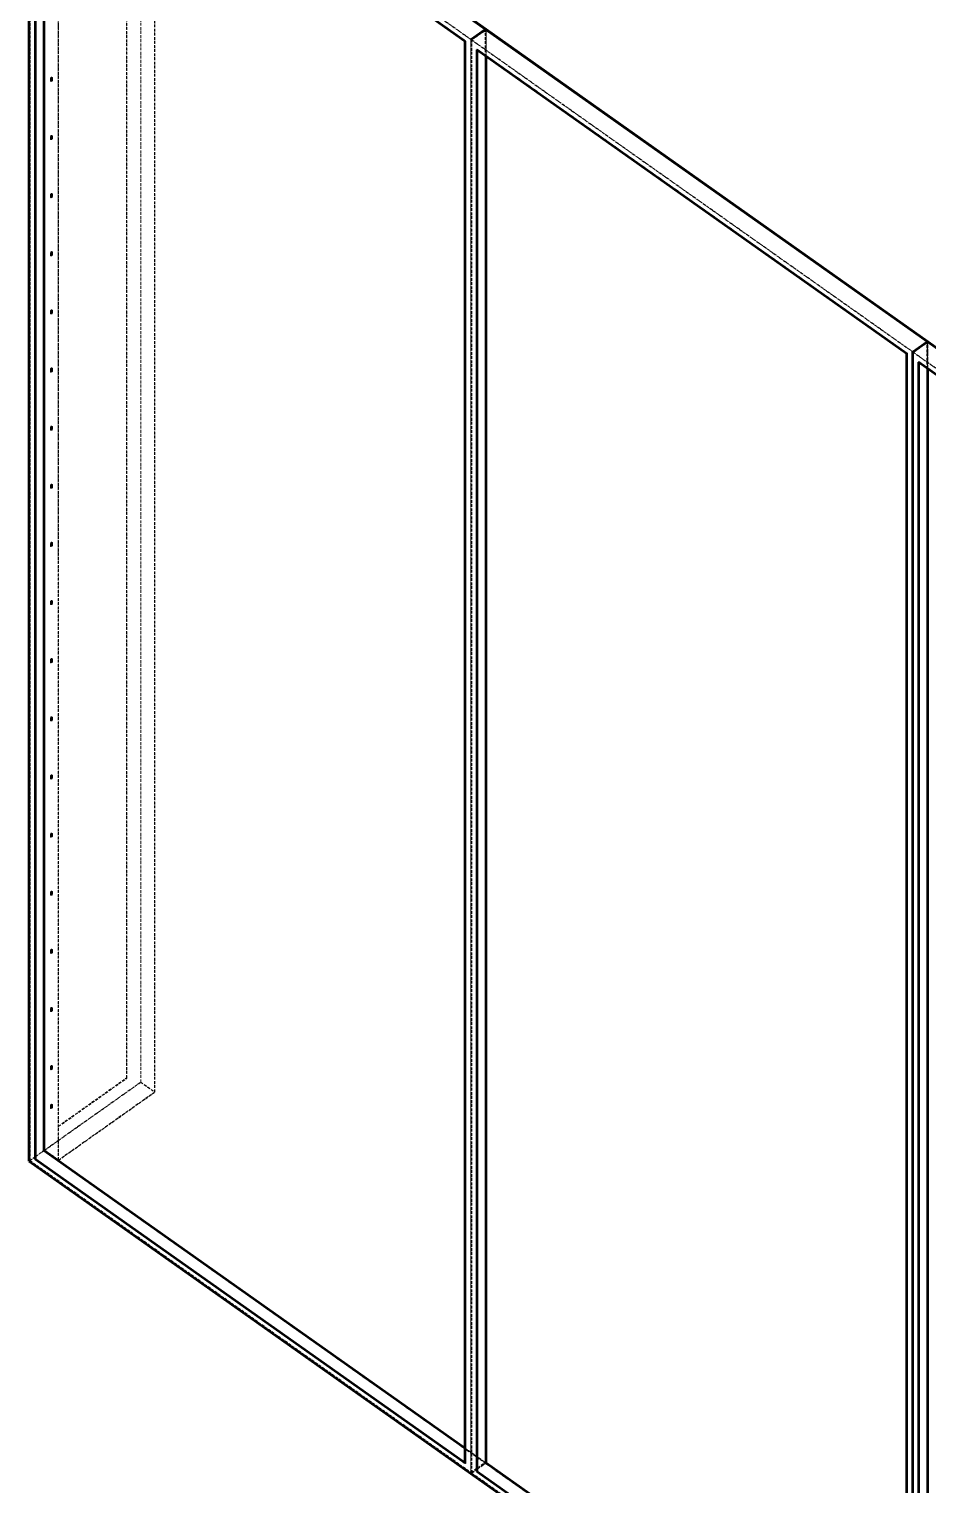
# Model space of a CAD drawing. Header units: millimetres. Extents: x 1091 to 14628, y 360 to 10440.
# Drawn here: x 1522 to 2752, y 2226 to 4218 of the extents above; entities that cross this region are included whole.
import ezdxf

# ---------------------------------------------------------------- set-up
doc = ezdxf.new("R2010")
doc.units = ezdxf.units.MM
doc.linetypes.add('Hidden', pattern=[15, 5, -3, 5, -2])
for name, color, linetype, lineweight in [('Default', 7, 'Continuous', 50), ('Edges', 7, 'Hidden', 15), ('HiddenEdges', 2, 'Hidden', 15), ('HiddenSilhouettes', 2, 'Hidden', 15), ('Silhouettes', 7, 'Continuous', 50)]:
    doc.layers.add(name, color=color, linetype=linetype, lineweight=lineweight)

# ---------------------------------------------------------------- blocks, each defined once
blk = doc.blocks.new('Isometric')
at = {"layer": 'Edges'}
for points in [[(-2455.8, -1099), (-2455.8, 1496)], [(-1649.7, -1669), (-1649.7, 926)], [(-826.7, 392.7), (-826.5, 392.9)], [(-843.6, -2239), (-843.6, 356)], [(-2454.9, -1094.4), (-2438.7, -1082.9)], [(-2455.8, -1099), (-2454.9, -1098.4)], [(-1649.7, -1669), (-1648.8, -1668.4)], [(-1649.7, -1669), (-864.8, -2224)], [(-1648.8, -1664.4), (-1632.6, -1652.9)]]:
    blk.add_lwpolyline(points, dxfattribs=at)
for points in [[(-2466.4, 1514.1, 0), (-1660.3, 944.1, 0)], [(-2413.5, -1100.7, 0), (-2413.5, 1019.8, 0)], [(-1660.3, -1672.1, 0), (-1660.3, 944.1, 0)], [(-1660.3, 944.1, 0), (-854.2, 374.1, 0)], [(-854.2, 374.1, 0), (-48.1, -195.9, 0)], [(-2455.8, -1099, 0), (-1670.9, -1654, 0)]]:
    blk.add_polyline3d(points, dxfattribs=at)
at = {"layer": 'HiddenEdges'}
for points in [[(-2439.5, -1083.1), (-2439.5, 1533.1)], [(-2439.5, 1532.3), (-1633.4, 962.3)], [(-2454.9, 1496.6), (-1670, 941.6)], [(-2262.7, -958.5), (-2262.7, 1161.1)], [(-2287.9, -951.1), (-2287.9, 1118.2)], [(-2413.5, -4.1), (-2413.5, 1030.6)], [(-1634.3, -1651.7), (-1634.3, 962.9)], [(-1632.6, -1653.4), (-1632.6, 962.9)], [(-1632.6, 961.7), (-828.2, 392.9)], [(-1670.9, 941), (-1670, 941.6)], [(-1670, -1653.4), (-1670, 941.6)], [(-1658.6, 943.3), (-854.2, 374.5)], [(-1648.8, 926.6), (-863.9, 371.6)], [(-2427.5, 872.6), (-2427.3, 873.4)], [(-2427.5, 872.6), (-2427.5, 869)], [(-2427.5, 869), (-2427.3, 868.5)], [(-2427.3, 873.4), (-2426.8, 874.3)], [(-2426.8, 874.3), (-2425.9, 873.7)], [(-2426.5, 867.9), (-2425.9, 867.7)], [(-2425.4, 875.3), (-2424.9, 875.2)], [(-2425.4, 869.3), (-2424.5, 868.7)], [(-2425.2, 868), (-2424.5, 868.7)], [(-2424.5, 868.7), (-2424, 869.6)], [(-2424, 874.6), (-2423.8, 874)], [(-2424, 869.6), (-2423.8, 870.4)], [(-2423.8, 874), (-2423.8, 870.4)], [(-2427.5, 766.5), (-2427.3, 767.4)], [(-2427.5, 766.5), (-2427.5, 763)], [(-2427.3, 767.4), (-2426.8, 768.2)], [(-2426.8, 768.2), (-2426.1, 768.9)], [(-2426.8, 768.2), (-2425.9, 767.6)], [(-2426.5, 761.8), (-2425.9, 761.7)], [(-2425.4, 769.2), (-2424.9, 769.1)], [(-2425.4, 763.3), (-2424.5, 762.7)], [(-2424.5, 762.7), (-2424, 763.5)], [(-2424, 768.5), (-2423.8, 767.9)], [(-2424, 763.5), (-2423.8, 764.4)], [(-2423.8, 767.9), (-2423.8, 764.4)], [(-2427.5, 660.5), (-2427.3, 661.3)], [(-2427.5, 660.5), (-2427.5, 656.9)], [(-2427.5, 656.9), (-2427.3, 656.3)], [(-2426.8, 662.2), (-2426.1, 662.9)], [(-2426.8, 662.2), (-2425.9, 661.6)], [(-2426.5, 655.7), (-2425.9, 655.6)], [(-2425.9, 655.6), (-2425.2, 655.9)], [(-2425.4, 663.2), (-2424.9, 663)], [(-2425.4, 657.2), (-2424.5, 656.6)], [(-2425.2, 655.9), (-2424.5, 656.6)], [(-2424, 662.4), (-2423.8, 661.9)], [(-2424, 657.5), (-2423.8, 658.3)], [(-2423.8, 661.9), (-2423.8, 658.3)], [(-2427.5, 554.4), (-2427.3, 555.2)], [(-2427.5, 554.4), (-2427.5, 550.8)], [(-2427.5, 550.8), (-2427.3, 550.3)], [(-2426.8, 556.1), (-2425.9, 555.5)], [(-2426.5, 549.7), (-2425.9, 549.5)], [(-2426.1, 556.8), (-2425.4, 557.1)], [(-2425.4, 557.1), (-2424.9, 557)], [(-2425.4, 551.1), (-2424.5, 550.5)], [(-2425.2, 549.8), (-2424.5, 550.5)], [(-2424.5, 550.5), (-2424, 551.4)], [(-2424, 556.4), (-2423.8, 555.8)], [(-2424, 551.4), (-2423.8, 552.2)], [(-2423.8, 555.8), (-2423.8, 552.2)], [(-2427.5, 448.3), (-2427.3, 449.2)], [(-2427.5, 448.3), (-2427.5, 444.8)], [(-2427.5, 444.8), (-2427.3, 444.2)], [(-2427.3, 449.2), (-2426.8, 450)], [(-2426.8, 450), (-2425.9, 449.4)], [(-2426.5, 443.6), (-2425.9, 443.5)], [(-2425.4, 451), (-2424.9, 450.9)], [(-2425.4, 445.1), (-2424.5, 444.5)], [(-2424.5, 444.5), (-2424, 445.3)], [(-2424, 450.3), (-2423.8, 449.7)], [(-2424, 445.3), (-2423.8, 446.2)], [(-2423.8, 449.7), (-2423.8, 446.2)], [(-854.2, -2240.1), (-854.2, 374.5)], [(-828.2, -2221.7), (-828.2, 392.9)], [(-827.3, -2223.1), (-827.3, 393.1)], [(-827.3, 392.3), (-826.7, 392.7)], [(-864.8, 371), (-863.9, 371.6)], [(-863.9, -2223.4), (-863.9, 371.6)], [(-842.7, 356.6), (-57.8, -198.4)], [(-2427.5, 342.3), (-2427.3, 343.1)], [(-2427.5, 342.3), (-2427.5, 338.7)], [(-2427.3, 343.1), (-2426.8, 344)], [(-2426.8, 344), (-2426.1, 344.7)], [(-2426.8, 338), (-2425.9, 337.4)], [(-2426.1, 344.7), (-2425.4, 345)], [(-2426.1, 344.7), (-2425.2, 344.1)], [(-2426.1, 338.3), (-2425.2, 337.7)], [(-2425.9, 337.4), (-2425.2, 337.7)], [(-2425.4, 345), (-2424.5, 344.4)], [(-2425.4, 345), (-2424.9, 344.8)], [(-2425.2, 337.7), (-2424.5, 338.4)], [(-2424.5, 338.4), (-2424, 339.3)], [(-2424, 344.2), (-2423.8, 343.7)], [(-2424, 339.3), (-2423.8, 340.1)], [(-2423.8, 343.7), (-2423.8, 340.1)], [(-2427.5, 236.2), (-2427.3, 237)], [(-2427.5, 236.2), (-2427.5, 232.7)], [(-2427.5, 232.7), (-2427.3, 232.1)], [(-2427.3, 237), (-2426.8, 237.9)], [(-2426.8, 237.9), (-2426.1, 238.6)], [(-2426.8, 231.9), (-2425.9, 231.3)], [(-2426.5, 231.5), (-2425.9, 231.3)], [(-2426.1, 238.6), (-2425.4, 238.9)], [(-2426.1, 238.6), (-2425.2, 238)], [(-2426.1, 232.2), (-2425.2, 231.6)], [(-2425.9, 231.3), (-2425.2, 231.6)], [(-2425.4, 238.9), (-2424.9, 238.8)], [(-2425.4, 238.9), (-2424.5, 238.3)], [(-2425.2, 231.6), (-2424.5, 232.3)], [(-2424.5, 232.3), (-2424, 233.2)], [(-2424, 238.2), (-2423.8, 237.6)], [(-2423.8, 237.6), (-2423.8, 234.1)], [(-2426.1, 132.5), (-2425.4, 132.8)], [(-2427.5, 130.1), (-2427.3, 131)], [(-2427.5, 130.1), (-2427.5, 126.6)], [(-2427.5, 126.6), (-2427.3, 126)], [(-2426.8, 131.8), (-2426.1, 132.5)], [(-2426.8, 125.9), (-2425.9, 125.3)], [(-2426.1, 132.5), (-2425.2, 131.9)], [(-2426.1, 126.2), (-2425.2, 125.6)], [(-2425.9, 125.3), (-2425.2, 125.6)], [(-2425.2, 125.6), (-2424.5, 126.3)], [(-2424.5, 126.3), (-2424, 127.1)], [(-2424, 132.1), (-2423.8, 131.5)], [(-2423.8, 131.5), (-2423.8, 128)], [(-2427.5, 24.1), (-2427.3, 24.9)], [(-2427.5, 24.1), (-2427.5, 20.5)], [(-2427.5, 20.5), (-2427.3, 19.9)], [(-2427.3, 24.9), (-2426.8, 25.8)], [(-2426.8, 25.8), (-2426.1, 26.5)], [(-2426.8, 19.8), (-2425.9, 19.2)], [(-2426.5, 19.3), (-2425.9, 19.2)], [(-2426.1, 26.5), (-2425.2, 25.9)], [(-2426.1, 20.1), (-2425.2, 19.5)], [(-2425.9, 19.2), (-2425.2, 19.5)], [(-2425.2, 19.5), (-2424.5, 20.2)], [(-2423.8, 25.5), (-2423.8, 21.9)], [(-2426.8, -80.3), (-2426.1, -79.6)], [(-2426.1, -79.6), (-2425.2, -80.2)], [(-2427.5, -82), (-2427.3, -81.2)], [(-2427.5, -82), (-2427.5, -85.5)], [(-2427.5, -85.5), (-2427.3, -86.1)], [(-2427.3, -81.2), (-2426.8, -80.3)], [(-2426.8, -86.3), (-2425.9, -86.9)], [(-2426.1, -86), (-2425.2, -86.6)], [(-2425.9, -86.9), (-2425.2, -86.6)], [(-2425.2, -86.6), (-2424.5, -85.9)], [(-2424.5, -85.9), (-2424, -85)], [(-2424, -80), (-2423.8, -80.6)], [(-2423.8, -80.6), (-2423.8, -84.1)], [(-2426.8, -186.4), (-2426.1, -185.7)], [(-2426.1, -185.7), (-2425.4, -185.4)], [(-2426.1, -185.7), (-2425.2, -186.3)], [(-2425.4, -185.4), (-2424.9, -185.5)], [(-2425.4, -185.4), (-2424.5, -186)], [(-2427.5, -188.1), (-2427.3, -187.2)], [(-2427.5, -188.1), (-2427.5, -191.6)], [(-2427.5, -191.6), (-2427.3, -192.2)], [(-2427.3, -187.2), (-2426.8, -186.4)], [(-2426.8, -192.3), (-2425.9, -192.9)], [(-2426.1, -192), (-2425.2, -192.6)], [(-2425.9, -192.9), (-2425.2, -192.6)], [(-2425.2, -192.6), (-2424.5, -191.9)], [(-2424.5, -191.9), (-2424, -191.1)], [(-2423.8, -186.7), (-2423.8, -190.2)], [(-2426.8, -292.4), (-2426.1, -291.7)], [(-2426.1, -291.7), (-2425.4, -291.4)], [(-2426.1, -291.7), (-2425.2, -292.3)], [(-2425.4, -291.4), (-2424.5, -292)], [(-2427.5, -294.1), (-2427.3, -293.3)], [(-2427.5, -294.1), (-2427.5, -297.7)], [(-2427.5, -297.7), (-2427.3, -298.3)], [(-2426.8, -298.4), (-2425.9, -299)], [(-2426.1, -298.1), (-2425.2, -298.7)], [(-2425.9, -299), (-2425.2, -298.7)], [(-2425.2, -298.7), (-2424.5, -298)], [(-2424.5, -298), (-2424, -297.1)], [(-2424, -292.2), (-2423.8, -292.7)], [(-2423.8, -292.7), (-2423.8, -296.3)], [(-2426.8, -398.5), (-2426.1, -397.8)], [(-2426.1, -397.8), (-2425.4, -397.5)], [(-2425.4, -397.5), (-2424.5, -398.1)], [(-2424, -398.2), (-2423.8, -398.8)], [(-2427.5, -400.2), (-2427.3, -399.4)], [(-2427.5, -400.2), (-2427.5, -403.7)], [(-2427.5, -403.7), (-2427.3, -404.3)], [(-2427.3, -399.4), (-2426.8, -398.5)], [(-2427.3, -399.4), (-2426.5, -400)], [(-2426.8, -398.5), (-2425.9, -399.1)], [(-2426.8, -404.5), (-2425.9, -405.1)], [(-2425.9, -405.1), (-2425.2, -404.8)], [(-2425.4, -403.5), (-2424.5, -404.1)], [(-2425.2, -404.8), (-2424.5, -404.1)], [(-2424.9, -402.6), (-2424, -403.2)], [(-2424.5, -404.1), (-2424, -403.2)], [(-2423.8, -398.8), (-2423.8, -402.3)], [(-2427.3, -505.4), (-2426.8, -504.6)], [(-2426.8, -504.6), (-2426.1, -503.9)], [(-2426.8, -504.6), (-2425.9, -505.2)], [(-2426.1, -503.9), (-2425.4, -503.6)], [(-2425.4, -503.6), (-2424.5, -504.2)], [(-2427.5, -506.3), (-2427.5, -509.8)], [(-2426.8, -510.5), (-2425.9, -511.1)], [(-2425.9, -511.1), (-2425.2, -510.8)], [(-2425.4, -509.5), (-2424.5, -510.1)], [(-2425.2, -510.8), (-2424.5, -510.1)], [(-2424.5, -510.1), (-2424, -509.3)], [(-2423.8, -504.9), (-2423.8, -508.4)], [(-2427.3, -611.5), (-2426.8, -610.6)], [(-2426.8, -610.6), (-2426.1, -609.9)], [(-2426.8, -610.6), (-2425.9, -611.2)], [(-2426.1, -609.9), (-2425.4, -609.6)], [(-2425.4, -609.6), (-2424.5, -610.2)], [(-2425.4, -609.6), (-2424.9, -609.8)], [(-2424, -610.4), (-2423.8, -610.9)], [(-2427.5, -612.3), (-2427.5, -615.9)], [(-2427.5, -615.9), (-2427.3, -616.4)], [(-2427.3, -611.5), (-2426.5, -612.1)], [(-2426.8, -616.6), (-2425.9, -617.2)], [(-2425.4, -615.6), (-2424.5, -616.2)], [(-2425.2, -616.9), (-2424.5, -616.2)], [(-2424.9, -614.7), (-2424, -615.3)], [(-2424.5, -616.2), (-2424, -615.3)], [(-2423.8, -610.9), (-2423.8, -614.5)], [(-2427.3, -717.6), (-2426.8, -716.7)], [(-2426.1, -716), (-2425.4, -715.7)], [(-2426.1, -716), (-2425.2, -716.6)], [(-2425.4, -715.7), (-2424.5, -716.3)], [(-2424, -716.4), (-2423.8, -717)], [(-2423.8, -717), (-2423.8, -720.5)], [(-2427.5, -718.4), (-2427.5, -721.9)], [(-2427.5, -721.9), (-2427.3, -722.5)], [(-2426.8, -722.7), (-2425.9, -723.3)], [(-2426.1, -722.4), (-2425.2, -723)], [(-2425.9, -723.3), (-2425.2, -723)], [(-2425.2, -723), (-2424.5, -722.3)], [(-2424.5, -722.3), (-2424, -721.4)], [(-2427.3, -823.6), (-2426.8, -822.7)], [(-2426.1, -822.1), (-2425.4, -821.7)], [(-2426.1, -822.1), (-2425.2, -822.7)], [(-2425.4, -821.7), (-2424.5, -822.3)], [(-2424, -822.5), (-2423.8, -823.1)], [(-2423.8, -823.1), (-2423.8, -826.6)], [(-2427.5, -824.5), (-2427.5, -828)], [(-2427.5, -828), (-2427.3, -828.6)], [(-2427.3, -823.6), (-2426.5, -824.2)], [(-2426.8, -828.7), (-2425.9, -829.3)], [(-2426.5, -829.2), (-2425.9, -829.3)], [(-2426.1, -828.4), (-2425.2, -829)], [(-2425.9, -829.3), (-2425.2, -829)], [(-2425.2, -829), (-2424.5, -828.3)], [(-2424.5, -828.3), (-2424, -827.4)], [(-2427.3, -929.7), (-2426.8, -928.8)], [(-2426.8, -928.8), (-2426.1, -928.1)], [(-2426.1, -928.1), (-2425.4, -927.8)], [(-2423.8, -929.1), (-2423.8, -932.7)], [(-2427.5, -930.5), (-2427.3, -929.7)], [(-2427.5, -930.5), (-2427.5, -934.1)], [(-2427.3, -929.7), (-2426.5, -930.3)], [(-2425.9, -935.4), (-2425.2, -935.1)], [(-2412.6, -1039.3), (-2287.9, -951.1)], [(-2288.8, -950.5), (-2287.9, -951.1)], [(-2439.5, -1083.1), (-2262.7, -958.1)], [(-2437.8, -1082.3), (-2262.7, -958.5)], [(-2412.6, -1100.1), (-2237.6, -976.3)], [(-2262.7, -958.5), (-2237.6, -976.3)], [(-2427.5, -1001.2), (-2427.3, -1000.4)], [(-2427.5, -1001.2), (-2427.5, -1004.8)], [(-2427.3, -1000.4), (-2426.8, -999.5)], [(-2426.8, -999.5), (-2426.1, -998.8)], [(-2426.5, -1006), (-2425.9, -1006.1)], [(-2426.1, -998.8), (-2425.4, -998.5)], [(-2426.1, -998.8), (-2425.2, -999.4)], [(-2426.1, -1005.2), (-2425.2, -1005.8)], [(-2425.2, -1005.8), (-2424.5, -1005.1)], [(-2424, -999.3), (-2423.8, -999.8)], [(-2423.8, -999.8), (-2423.8, -1003.4)], [(-2439.5, -1083.1), (-1633.4, -1653.1)], [(-2439.5, -1084), (-2438.7, -1083.4)], [(-2438.7, -1083.4), (-1632.6, -1653.4)], [(-2464.7, -1101.3), (-2454.9, -1094.4)], [(-1633.4, -1653.1), (-827.3, -2223.1)], [(-1632.6, -1653.4), (-826.5, -2223.4)]]:
    blk.add_lwpolyline(points, dxfattribs=at)
for points in [[(-2438.7, -1083.4, 0), (-2438.7, 1532.9, 0)], [(-2438.7, 1531.7, 0), (-1634.3, 962.9, 0)], [(-2464.7, 1513.3, 0), (-1660.3, 944.5, 0)], [(-2262.7, -958.1, 0), (-2262.7, 1163.2, 0)], [(-2237.6, -976.3, 0), (-2237.6, 1143.3, 0)], [(-1660.3, 944.5, 0), (-1634.3, 962.9, 0)], [(-1633.4, 962.3, 0), (-827.3, 392.3, 0)], [(-1660.3, -1670.1, 0), (-1660.3, 944.5, 0)], [(-2426.8, 874.3, 0), (-2426.1, 875, 0)], [(-2426.1, 875, 0), (-2425.4, 875.3, 0)], [(-2425.9, 867.7, 0), (-2425.2, 868, 0)], [(-2427.5, 763, 0), (-2427.3, 762.4, 0)], [(-2426.1, 768.9, 0), (-2425.4, 769.2, 0)], [(-2425.9, 761.7, 0), (-2425.2, 762, 0)], [(-2425.2, 762, 0), (-2424.5, 762.7, 0)], [(-2427.3, 661.3, 0), (-2426.8, 662.2, 0)], [(-2426.1, 662.9, 0), (-2425.4, 663.2, 0)], [(-2424.5, 656.6, 0), (-2424, 657.5, 0)], [(-2427.3, 555.2, 0), (-2426.8, 556.1, 0)], [(-2426.8, 556.1, 0), (-2426.1, 556.8, 0)], [(-2425.9, 549.5, 0), (-2425.2, 549.8, 0)], [(-2426.8, 450, 0), (-2426.1, 450.7, 0)], [(-2426.1, 450.7, 0), (-2425.4, 451, 0)], [(-2425.9, 443.5, 0), (-2425.2, 443.8, 0)], [(-2425.2, 443.8, 0), (-2424.5, 444.5, 0)], [(-854.2, 374.5, 0), (-828.2, 392.9, 0)], [(-852.5, 373.3, 0), (-48.1, -195.5, 0)], [(-827.3, 392.3, 0), (-21.2, -177.7, 0)], [(-826.5, 391.7, 0), (-22.1, -177.1, 0)], [(-2427.5, 338.7, 0), (-2427.3, 338.1, 0)], [(-2426.5, 337.5, 0), (-2425.9, 337.4, 0)], [(-2424, 233.2, 0), (-2423.8, 234.1, 0)], [(-2425.4, 132.8, 0), (-2424.9, 132.7, 0)], [(-2425.4, 132.8, 0), (-2424.5, 132.2, 0)], [(-2427.3, 131, 0), (-2426.8, 131.8, 0)], [(-2426.5, 125.4, 0), (-2425.9, 125.3, 0)], [(-2424, 127.1, 0), (-2423.8, 128, 0)], [(-2426.1, 26.5, 0), (-2425.4, 26.8, 0)], [(-2425.4, 26.8, 0), (-2424.5, 26.2, 0)], [(-2425.4, 26.8, 0), (-2424.9, 26.6, 0)], [(-2424.5, 20.2, 0), (-2424, 21.1, 0)], [(-2424, 26, 0), (-2423.8, 25.5, 0)], [(-2424, 21.1, 0), (-2423.8, 21.9, 0)], [(-2426.1, -79.6, 0), (-2425.4, -79.3, 0)], [(-2425.4, -79.3, 0), (-2424.9, -79.4, 0)], [(-2425.4, -79.3, 0), (-2424.5, -79.9, 0)], [(-2426.5, -86.7, 0), (-2425.9, -86.9, 0)], [(-2424, -85, 0), (-2423.8, -84.1, 0)], [(-2426.5, -192.8, 0), (-2425.9, -192.9, 0)], [(-2424, -186.1, 0), (-2423.8, -186.7, 0)], [(-2424, -191.1, 0), (-2423.8, -190.2, 0)], [(-2425.4, -291.4, 0), (-2424.9, -291.6, 0)], [(-2427.3, -293.3, 0), (-2426.8, -292.4, 0)], [(-2426.5, -298.9, 0), (-2425.9, -299, 0)], [(-2424, -297.1, 0), (-2423.8, -296.3, 0)], [(-2425.4, -397.5, 0), (-2424.9, -397.6, 0)], [(-2426.5, -404.9, 0), (-2425.9, -405.1, 0)], [(-2424, -403.2, 0), (-2423.8, -402.3, 0)], [(-2425.4, -503.6, 0), (-2424.9, -503.7, 0)], [(-2424, -504.3, 0), (-2423.8, -504.9, 0)], [(-2427.5, -506.3, 0), (-2427.3, -505.4, 0)], [(-2427.5, -509.8, 0), (-2427.3, -510.4, 0)], [(-2427.3, -505.4, 0), (-2426.5, -506, 0)], [(-2426.5, -511, 0), (-2425.9, -511.1, 0)], [(-2424.9, -508.7, 0), (-2424, -509.3, 0)], [(-2424, -509.3, 0), (-2423.8, -508.4, 0)], [(-2427.5, -612.3, 0), (-2427.3, -611.5, 0)], [(-2426.5, -617, 0), (-2425.9, -617.2, 0)], [(-2425.9, -617.2, 0), (-2425.2, -616.9, 0)], [(-2424, -615.3, 0), (-2423.8, -614.5, 0)], [(-2426.8, -716.7, 0), (-2426.1, -716, 0)], [(-2425.4, -715.7, 0), (-2424.9, -715.8, 0)], [(-2427.5, -718.4, 0), (-2427.3, -717.6, 0)], [(-2427.3, -717.6, 0), (-2426.5, -718.2, 0)], [(-2426.5, -723.1, 0), (-2425.9, -723.3, 0)], [(-2424, -721.4, 0), (-2423.8, -720.5, 0)], [(-2426.8, -822.7, 0), (-2426.1, -822.1, 0)], [(-2425.4, -821.7, 0), (-2424.9, -821.9, 0)], [(-2427.5, -824.5, 0), (-2427.3, -823.6, 0)], [(-2424, -827.4, 0), (-2423.8, -826.6, 0)], [(-2425.4, -927.8, 0), (-2424.9, -928, 0)], [(-2424, -928.6, 0), (-2423.8, -929.1, 0)], [(-2427.5, -934.1, 0), (-2427.3, -934.6, 0)], [(-2426.5, -935.2, 0), (-2425.9, -935.4, 0)], [(-2425.2, -935.1, 0), (-2424.5, -934.4, 0)], [(-2424.9, -932.9, 0), (-2424, -933.5, 0)], [(-2424.5, -934.4, 0), (-2424, -933.5, 0)], [(-2424, -933.5, 0), (-2423.8, -932.7, 0)], [(-2262.7, -958.1, 0), (-2236.7, -976.5, 0)], [(-2427.5, -1004.8, 0), (-2427.3, -1005.4, 0)], [(-2425.9, -1006.1, 0), (-2425.2, -1005.8, 0)], [(-2425.4, -998.5, 0), (-2424.9, -998.7, 0)], [(-2424.5, -1005.1, 0), (-2424, -1004.2, 0)], [(-2424, -1004.2, 0), (-2423.8, -1003.4, 0)], [(-2466.4, -1102.1, 0), (-2439.5, -1083.1, 0)], [(-2413.5, -1101.5, 0), (-2413.5, -1100.7, 0)], [(-1658.6, -1671.3, 0), (-1648.8, -1664.4, 0)]]:
    blk.add_polyline3d(points, dxfattribs=at)
at = {"layer": 'HiddenSilhouettes'}
for points in [[(-2288.8, -950.5), (-2288.8, 1118.8)], [(-1649.7, 926), (-1648.8, 926.6)], [(-2427.3, 868.5), (-2426.5, 867.9)], [(-2427.3, 868.5), (-2426.8, 868.3)], [(-2426.8, 868.3), (-2426.1, 868.6)], [(-2426.6, 872), (-2426.6, 868.4)], [(-2426.6, 868.4), (-2426.5, 867.9)], [(-2426.1, 868.6), (-2425.4, 869.3)], [(-2425.4, 869.3), (-2424.9, 870.2)], [(-2424.9, 875.2), (-2424, 874.6)], [(-2424.9, 870.2), (-2424.7, 871)], [(-2424.7, 874.6), (-2424.7, 871)], [(-2427.3, 762.4), (-2426.5, 761.8)], [(-2426.8, 762.3), (-2426.1, 762.6)], [(-2426.6, 765.9), (-2426.6, 762.4)], [(-2426.6, 762.4), (-2426.5, 761.8)], [(-2426.5, 766.8), (-2425.9, 767.6)], [(-2426.1, 762.6), (-2425.4, 763.3)], [(-2425.4, 763.3), (-2424.9, 764.1)], [(-2425.2, 768.3), (-2424.5, 768.6)], [(-2424.9, 769.1), (-2424, 768.5)], [(-2424.9, 769.1), (-2424.7, 768.5)], [(-2424.9, 764.1), (-2424.7, 765)], [(-2424.7, 768.5), (-2424.7, 765)], [(-2424.5, 768.6), (-2424, 768.5)], [(-2427.3, 656.3), (-2426.8, 656.2)], [(-2427.3, 656.3), (-2426.5, 655.7)], [(-2426.8, 656.2), (-2426.1, 656.5)], [(-2426.6, 659.9), (-2426.6, 656.3)], [(-2426.6, 656.3), (-2426.5, 655.7)], [(-2426.1, 656.5), (-2425.4, 657.2)], [(-2425.9, 661.6), (-2425.2, 662.3)], [(-2425.4, 657.2), (-2424.9, 658.1)], [(-2424.9, 663), (-2424.7, 662.5)], [(-2424.9, 663), (-2424, 662.4)], [(-2424.9, 658.1), (-2424.7, 658.9)], [(-2424.7, 662.5), (-2424.7, 658.9)], [(-2424.5, 662.6), (-2424, 662.4)], [(-2427.3, 550.3), (-2426.8, 550.1)], [(-2427.3, 550.3), (-2426.5, 549.7)], [(-2426.8, 550.1), (-2426.1, 550.4)], [(-2426.6, 553.8), (-2426.6, 550.2)], [(-2426.6, 550.2), (-2426.5, 549.7)], [(-2425.4, 551.1), (-2424.9, 552)], [(-2424.9, 557), (-2424, 556.4)], [(-2424.9, 557), (-2424.7, 556.4)], [(-2424.9, 552), (-2424.7, 552.8)], [(-2424.7, 556.4), (-2424.7, 552.8)], [(-2427.3, 444.2), (-2426.5, 443.6)], [(-2427.3, 444.2), (-2426.8, 444.1)], [(-2426.8, 444.1), (-2426.1, 444.4)], [(-2426.6, 447.7), (-2426.6, 444.2)], [(-2426.6, 444.2), (-2426.5, 443.6)], [(-2426.5, 448.6), (-2425.9, 449.4)], [(-2426.1, 444.4), (-2425.4, 445.1)], [(-2425.4, 445.1), (-2424.9, 445.9)], [(-2424.9, 445.9), (-2424.7, 446.8)], [(-2424.7, 450.3), (-2424.7, 446.8)], [(-2424.5, 450.4), (-2424, 450.3)], [(-852.5, -2241.3), (-852.5, 373.3)], [(-827.3, -2224), (-827.3, 392.3)], [(-843.6, 356), (-842.7, 356.6)], [(-2427.3, 338.1), (-2426.5, 337.5)], [(-2427.3, 338.1), (-2426.8, 338)], [(-2426.8, 338), (-2426.1, 338.3)], [(-2426.6, 341.7), (-2426.6, 338.1)], [(-2426.6, 338.1), (-2426.5, 337.5)], [(-2426.5, 342.5), (-2425.9, 343.4)], [(-2426.1, 338.3), (-2425.4, 339)], [(-2425.2, 344.1), (-2424.5, 344.4)], [(-2424.9, 344.8), (-2424.7, 344.3)], [(-2424.9, 344.8), (-2424, 344.2)], [(-2424.9, 339.9), (-2424.7, 340.7)], [(-2424.7, 344.3), (-2424.7, 340.7)], [(-2427.3, 232.1), (-2426.5, 231.5)], [(-2427.3, 232.1), (-2426.8, 231.9)], [(-2426.6, 235.6), (-2426.6, 232.1)], [(-2426.6, 232.1), (-2426.5, 231.5)], [(-2426.5, 236.4), (-2425.9, 237.3)], [(-2426.1, 232.2), (-2425.4, 232.9)], [(-2425.4, 232.9), (-2424.9, 233.8)], [(-2425.2, 238), (-2424.5, 238.3)], [(-2424.9, 238.8), (-2424.7, 238.2)], [(-2424.9, 238.8), (-2424, 238.2)], [(-2424.9, 233.8), (-2424.7, 234.7)], [(-2424.7, 238.2), (-2424.7, 234.7)], [(-2427.3, 126), (-2426.5, 125.4)], [(-2426.8, 125.9), (-2426.1, 126.2)], [(-2426.6, 129.5), (-2426.6, 126)], [(-2426.6, 126), (-2426.5, 125.4)], [(-2426.5, 130.4), (-2425.9, 131.2)], [(-2425.9, 131.2), (-2425.2, 131.9)], [(-2425.2, 131.9), (-2424.5, 132.2)], [(-2424.9, 132.7), (-2424.7, 132.1)], [(-2424.9, 132.7), (-2424, 132.1)], [(-2424.9, 127.7), (-2424.7, 128.6)], [(-2424.7, 132.1), (-2424.7, 128.6)], [(-2424.9, 26.6), (-2424.7, 26.1)], [(-2424.9, 26.6), (-2424, 26)], [(-2427.3, 19.9), (-2426.5, 19.3)], [(-2427.3, 19.9), (-2426.8, 19.8)], [(-2426.8, 19.8), (-2426.1, 20.1)], [(-2426.6, 23.5), (-2426.6, 19.9)], [(-2426.6, 19.9), (-2426.5, 19.3)], [(-2426.1, 20.1), (-2425.4, 20.8)], [(-2425.9, 25.2), (-2425.2, 25.9)], [(-2425.4, 20.8), (-2424.9, 21.7)], [(-2425.2, 25.9), (-2424.5, 26.2)], [(-2424.9, 21.7), (-2424.7, 22.5)], [(-2424.7, 26.1), (-2424.7, 22.5)], [(-2424.5, 26.2), (-2424, 26)], [(-2439.5, -1084), (-2439.5, 0)], [(-2424.9, -79.4), (-2424.7, -80)], [(-2424.9, -79.4), (-2424, -80)], [(-2427.3, -86.1), (-2426.5, -86.7)], [(-2427.3, -86.1), (-2426.8, -86.3)], [(-2426.8, -86.3), (-2426.1, -86)], [(-2426.6, -82.6), (-2426.6, -86.1)], [(-2426.6, -86.1), (-2426.5, -86.7)], [(-2426.5, -81.8), (-2425.9, -80.9)], [(-2426.1, -86), (-2425.4, -85.3)], [(-2425.9, -80.9), (-2425.2, -80.2)], [(-2425.2, -80.2), (-2424.5, -79.9)], [(-2424.9, -84.4), (-2424.7, -83.5)], [(-2424.7, -80), (-2424.7, -83.5)], [(-2424.9, -185.5), (-2424, -186.1)], [(-2424.9, -185.5), (-2424.7, -186.1)], [(-2427.3, -192.2), (-2426.5, -192.8)], [(-2426.8, -192.3), (-2426.1, -192)], [(-2426.6, -188.7), (-2426.6, -192.2)], [(-2426.6, -192.2), (-2426.5, -192.8)], [(-2426.5, -187.8), (-2425.9, -187)], [(-2426.1, -192), (-2425.4, -191.3)], [(-2425.9, -187), (-2425.2, -186.3)], [(-2425.4, -191.3), (-2424.9, -190.5)], [(-2425.2, -186.3), (-2424.5, -186)], [(-2424.9, -190.5), (-2424.7, -189.6)], [(-2424.7, -186.1), (-2424.7, -189.6)], [(-2425.2, -292.3), (-2424.5, -292)], [(-2424.9, -291.6), (-2424, -292.2)], [(-2424.9, -291.6), (-2424.7, -292.1)], [(-2424.7, -292.1), (-2424.7, -295.7)], [(-2424.5, -292), (-2424, -292.2)], [(-2427.3, -298.3), (-2426.5, -298.9)], [(-2426.8, -298.4), (-2426.1, -298.1)], [(-2426.6, -294.7), (-2426.6, -298.3)], [(-2426.6, -298.3), (-2426.5, -298.9)], [(-2426.5, -293.9), (-2425.9, -293)], [(-2426.1, -298.1), (-2425.4, -297.4)], [(-2425.9, -293), (-2425.2, -292.3)], [(-2425.4, -297.4), (-2424.9, -296.5)], [(-2424.9, -296.5), (-2424.7, -295.7)], [(-2425.9, -399.1), (-2425.2, -398.4)], [(-2425.2, -398.4), (-2424.5, -398.1)], [(-2424.9, -397.6), (-2424.7, -398.2)], [(-2424.9, -397.6), (-2424, -398.2)], [(-2424.7, -398.2), (-2424.7, -401.7)], [(-2427.3, -404.3), (-2426.5, -404.9)], [(-2426.8, -404.5), (-2426.1, -404.2)], [(-2426.6, -400.8), (-2426.5, -400)], [(-2426.6, -400.8), (-2426.6, -404.3)], [(-2426.6, -404.3), (-2426.5, -404.9)], [(-2426.1, -404.2), (-2425.4, -403.5)], [(-2424.9, -402.6), (-2424.7, -401.7)], [(-2425.2, -504.5), (-2424.5, -504.2)], [(-2424.9, -503.7), (-2424, -504.3)], [(-2424.9, -503.7), (-2424.7, -504.3)], [(-2424.7, -504.3), (-2424.7, -507.8)], [(-2424.5, -504.2), (-2424, -504.3)], [(-2427.3, -510.4), (-2426.5, -511)], [(-2427.3, -510.4), (-2426.8, -510.5)], [(-2426.8, -510.5), (-2426.1, -510.2)], [(-2426.6, -506.9), (-2426.6, -510.4)], [(-2426.6, -510.4), (-2426.5, -511)], [(-2426.5, -506), (-2425.9, -505.2)], [(-2426.1, -510.2), (-2425.4, -509.5)], [(-2425.4, -509.5), (-2424.9, -508.7)], [(-2425.2, -610.5), (-2424.5, -610.2)], [(-2424.7, -610.3), (-2424.7, -613.9)], [(-2424.5, -610.2), (-2424, -610.4)], [(-2427.3, -616.4), (-2426.8, -616.6)], [(-2426.8, -616.6), (-2426.1, -616.3)], [(-2426.6, -612.9), (-2426.5, -612.1)], [(-2426.6, -612.9), (-2426.6, -616.5)], [(-2426.6, -616.5), (-2426.5, -617)], [(-2426.1, -616.3), (-2425.4, -615.6)], [(-2425.4, -615.6), (-2424.9, -614.7)], [(-2424.9, -614.7), (-2424.7, -613.9)], [(-2425.9, -717.3), (-2425.2, -716.6)], [(-2425.2, -716.6), (-2424.5, -716.3)], [(-2424.9, -715.8), (-2424, -716.4)], [(-2424.9, -715.8), (-2424.7, -716.4)], [(-2424.7, -716.4), (-2424.7, -719.9)], [(-2427.3, -722.5), (-2426.8, -722.7)], [(-2427.3, -722.5), (-2426.5, -723.1)], [(-2426.8, -722.7), (-2426.1, -722.4)], [(-2426.6, -719), (-2426.5, -718.2)], [(-2426.6, -719), (-2426.6, -722.5)], [(-2426.6, -722.5), (-2426.5, -723.1)], [(-2425.4, -721.7), (-2424.9, -720.8)], [(-2424.9, -720.8), (-2424.7, -719.9)], [(-2426.5, -824.2), (-2425.9, -823.3)], [(-2425.9, -823.3), (-2425.2, -822.7)], [(-2425.2, -822.7), (-2424.5, -822.3)], [(-2424.9, -821.9), (-2424.7, -822.5)], [(-2424.7, -822.5), (-2424.7, -826)], [(-2424.5, -822.3), (-2424, -822.5)], [(-2427.3, -828.6), (-2426.5, -829.2)], [(-2426.8, -828.7), (-2426.1, -828.4)], [(-2426.6, -825.1), (-2426.5, -824.2)], [(-2426.6, -825.1), (-2426.6, -828.6)], [(-2426.6, -828.6), (-2426.5, -829.2)], [(-2424.9, -826.8), (-2424.7, -826)], [(-2426.5, -930.3), (-2425.9, -929.4)], [(-2425.9, -929.4), (-2425.2, -928.7)], [(-2425.2, -928.7), (-2424.5, -928.4)], [(-2424.9, -928), (-2424, -928.6)], [(-2424.9, -928), (-2424.7, -928.5)], [(-2424.7, -928.5), (-2424.7, -932.1)], [(-2424.5, -928.4), (-2424, -928.6)], [(-2427.3, -934.6), (-2426.8, -934.8)], [(-2427.3, -934.6), (-2426.5, -935.2)], [(-2426.8, -934.8), (-2426.1, -934.5)], [(-2426.6, -931.1), (-2426.5, -930.3)], [(-2426.6, -931.1), (-2426.6, -934.7)], [(-2426.6, -934.7), (-2426.5, -935.2)], [(-2426.1, -934.5), (-2425.4, -933.8)], [(-2425.4, -933.8), (-2424.9, -932.9)], [(-2413.5, -1038.7), (-2288.8, -950.5)], [(-2413.5, -1101.5), (-2236.7, -976.5)], [(-2427.3, -1005.4), (-2426.5, -1006)], [(-2426.8, -1005.5), (-2426.1, -1005.2)], [(-2426.6, -1001.8), (-2426.5, -1001)], [(-2426.6, -1001.8), (-2426.6, -1005.4)], [(-2426.6, -1005.4), (-2426.5, -1006)], [(-2426.5, -1001), (-2425.9, -1000.1)], [(-2426.1, -1005.2), (-2425.4, -1004.5)], [(-2425.9, -1000.1), (-2425.2, -999.4)], [(-2425.2, -999.4), (-2424.5, -999.1)], [(-2424.9, -998.7), (-2424.7, -999.2)], [(-2424.9, -1003.6), (-2424.7, -1002.8)], [(-2424.7, -999.2), (-2424.7, -1002.8)], [(-2424.5, -999.1), (-2424, -999.3)], [(-2437.8, -1082.3), (-2412.6, -1100.1)], [(-2464.7, -1101.3), (-1660.3, -1670.1)], [(-1670.9, -1625.8), (-1634.3, -1651.7)], [(-1670.9, -1654), (-1670, -1653.4)], [(-1660.3, -1670.1), (-1634.3, -1651.7)], [(-1658.6, -1671.3), (-854.2, -2240.1)], [(-1633.4, -1654), (-1632.6, -1653.4)], [(-1633.4, -1654), (-827.3, -2224)]]:
    blk.add_lwpolyline(points, dxfattribs=at)
for points in [[(-2439.5, 953.8, 0), (-2439.5, 1532.3, 0)], [(-2464.7, -1101.3, 0), (-2464.7, 1513.3, 0)], [(-2236.7, -976.5, 0), (-2236.7, 1144.8, 0)], [(-2437.8, -22.5, 0), (-2437.8, 1037.3, 0)], [(-2412.6, 953.8, 0), (-2412.6, 1030, 0)], [(-2412.6, -1100.1, 0), (-2412.6, 1019.5, 0)], [(-1658.6, 943.3, 0), (-1632.6, 961.7, 0)], [(-1633.4, 763, 0), (-1633.4, 963.1, 0)], [(-1633.4, 962.3, 0), (-1632.8, 962.7, 0)], [(-1632.6, 913.9, 0), (-1632.6, 961.7, 0)], [(-2439.5, -22.5, 0), (-2439.5, 953.8, 0)], [(-1658.6, -1671.3, 0), (-1658.6, 943.3, 0)], [(-1648.8, 925.4, 0), (-1648.8, 926.6, 0)], [(-2426.6, 872, 0), (-2426.5, 872.8, 0)], [(-2426.5, 872.8, 0), (-2425.9, 873.7, 0)], [(-2425.9, 873.7, 0), (-2425.2, 874.4, 0)], [(-2425.2, 874.4, 0), (-2424.5, 874.7, 0)], [(-2424.9, 875.2, 0), (-2424.7, 874.6, 0)], [(-2424.5, 874.7, 0), (-2424, 874.6, 0)], [(-2427.3, 762.4, 0), (-2426.8, 762.3, 0)], [(-2426.6, 765.9, 0), (-2426.5, 766.8, 0)], [(-2425.9, 767.6, 0), (-2425.2, 768.3, 0)], [(-1633.4, -1654, 0), (-1633.4, 763, 0)], [(-2426.6, 659.9, 0), (-2426.5, 660.7, 0)], [(-2426.5, 660.7, 0), (-2425.9, 661.6, 0)], [(-2425.2, 662.3, 0), (-2424.5, 662.6, 0)], [(-2426.6, 553.8, 0), (-2426.5, 554.6, 0)], [(-2426.5, 554.6, 0), (-2425.9, 555.5, 0)], [(-2426.1, 550.4, 0), (-2425.4, 551.1, 0)], [(-2425.9, 555.5, 0), (-2425.2, 556.2, 0)], [(-2425.2, 556.2, 0), (-2424.5, 556.5, 0)], [(-2424.5, 556.5, 0), (-2424, 556.4, 0)], [(-2426.6, 447.7, 0), (-2426.5, 448.6, 0)], [(-2425.9, 449.4, 0), (-2425.2, 450.1, 0)], [(-2425.2, 450.1, 0), (-2424.5, 450.4, 0)], [(-2424.9, 450.9, 0), (-2424, 450.3, 0)], [(-2424.9, 450.9, 0), (-2424.7, 450.3, 0)], [(-852.5, 373.3, 0), (-826.5, 391.7, 0)], [(-826.5, 0, 0), (-826.5, 392.9, 0)], [(-826.5, 343.9, 0), (-826.5, 391.7, 0)], [(-842.7, 355.4, 0), (-842.7, 356.6, 0)], [(-2426.6, 341.7, 0), (-2426.5, 342.5, 0)], [(-2425.9, 343.4, 0), (-2425.2, 344.1, 0)], [(-2425.4, 339, 0), (-2424.9, 339.9, 0)], [(-2424.5, 344.4, 0), (-2424, 344.2, 0)], [(-2426.8, 231.9, 0), (-2426.1, 232.2, 0)], [(-2426.6, 235.6, 0), (-2426.5, 236.4, 0)], [(-2425.9, 237.3, 0), (-2425.2, 238, 0)], [(-2424.5, 238.3, 0), (-2424, 238.2, 0)], [(-2427.3, 126, 0), (-2426.8, 125.9, 0)], [(-2426.6, 129.5, 0), (-2426.5, 130.4, 0)], [(-2426.1, 126.2, 0), (-2425.4, 126.9, 0)], [(-2425.4, 126.9, 0), (-2424.9, 127.7, 0)], [(-2424.5, 132.2, 0), (-2424, 132.1, 0)], [(-2426.6, 23.5, 0), (-2426.5, 24.3, 0)], [(-2426.5, 24.3, 0), (-2425.9, 25.2, 0)], [(-2437.8, -1082.3, 0), (-2437.8, -22.5, 0)], [(-2412.6, -4.7, 0), (-2412.6, 0, 0)], [(-2426.6, -82.6, 0), (-2426.5, -81.8, 0)], [(-2425.4, -85.3, 0), (-2424.9, -84.4, 0)], [(-2424.5, -79.9, 0), (-2424, -80, 0)], [(-2427.3, -192.2, 0), (-2426.8, -192.3, 0)], [(-2426.6, -188.7, 0), (-2426.5, -187.8, 0)], [(-2424.5, -186, 0), (-2424, -186.1, 0)], [(-2427.3, -298.3, 0), (-2426.8, -298.4, 0)], [(-2426.6, -294.7, 0), (-2426.5, -293.9, 0)], [(-2424.5, -398.1, 0), (-2424, -398.2, 0)], [(-2427.3, -404.3, 0), (-2426.8, -404.5, 0)], [(-2426.5, -400, 0), (-2425.9, -399.1, 0)], [(-2425.4, -403.5, 0), (-2424.9, -402.6, 0)], [(-2425.9, -505.2, 0), (-2425.2, -504.5, 0)], [(-2426.6, -506.9, 0), (-2426.5, -506, 0)], [(-2424.9, -508.7, 0), (-2424.7, -507.8, 0)], [(-2425.9, -611.2, 0), (-2425.2, -610.5, 0)], [(-2424.9, -609.8, 0), (-2424, -610.4, 0)], [(-2424.9, -609.8, 0), (-2424.7, -610.3, 0)], [(-2427.3, -616.4, 0), (-2426.5, -617, 0)], [(-2426.5, -612.1, 0), (-2425.9, -611.2, 0)], [(-2424.5, -716.3, 0), (-2424, -716.4, 0)], [(-2426.5, -718.2, 0), (-2425.9, -717.3, 0)], [(-2426.1, -722.4, 0), (-2425.4, -721.7, 0)], [(-2424.9, -821.9, 0), (-2424, -822.5, 0)], [(-2427.3, -828.6, 0), (-2426.8, -828.7, 0)], [(-2426.1, -828.4, 0), (-2425.4, -827.7, 0)], [(-2425.4, -827.7, 0), (-2424.9, -826.8, 0)], [(-2424.9, -932.9, 0), (-2424.7, -932.1, 0)], [(-2427.3, -1005.4, 0), (-2426.8, -1005.5, 0)], [(-2425.4, -1004.5, 0), (-2424.9, -1003.6, 0)], [(-2424.9, -998.7, 0), (-2424, -999.3, 0)], [(-2413.5, -1038.7, 0), (-2412.6, -1039.3, 0)], [(-2439.5, -1084, 0), (-1633.4, -1654, 0)], [(-1633.4, -1653.1, 0), (-1633.4, -1526.1, 0)], [(-1670.9, -1652.8, 0), (-1670, -1653.4, 0)], [(-1660.3, -1672.1, 0), (-1633.4, -1653.1, 0)]]:
    blk.add_polyline3d(points, dxfattribs=at)
at = {"layer": 'Silhouettes'}
for points in [[(-2438.7, 1532.9), (-1632.6, 962.9)], [(-2455.8, 1496), (-1670.9, 941)], [(-1632.8, 962.7), (-1632.6, 962.9)], [(-1670.9, -1654), (-1670.9, 941)], [(-1649.7, 926), (-864.8, 371)], [(-1632.6, -1652.9), (-1632.6, 913.9)], [(-854.2, -2242.1), (-854.2, 374.1)], [(-864.8, -2224), (-864.8, 371)], [(-843.6, 356), (-58.7, -199)], [(-842.7, -2238.4), (-842.7, 355.4)], [(-826.5, -2222.9), (-826.5, 343.9)], [(-2438.7, -1082.9), (-1670.9, -1625.8)], [(-1632.6, -1652.9), (-864.8, -2195.8)]]:
    blk.add_lwpolyline(points, dxfattribs=at)
for points in [[(-2466.4, -1102.1, 0), (-2466.4, 1514.1, 0)], [(-2439.5, 1533.1, 0), (-1633.4, 963.1, 0)], [(-2454.9, -1098.4, 0), (-2454.9, 1495.4, 0)], [(-2438.7, -1082.9, 0), (-2438.7, 1483.9, 0)], [(-1660.3, 944.1, 0), (-1633.4, 963.1, 0)], [(-1633.4, 963.1, 0), (-827.3, 393.1, 0)], [(-1632.6, 962.9, 0), (-826.5, 392.9, 0)], [(-1648.8, -1668.4, 0), (-1648.8, 925.4, 0)], [(-854.2, 374.1, 0), (-827.3, 393.1, 0)], [(-827.3, 393.1, 0), (-21.2, -176.9, 0)], [(-826.5, 392.9, 0), (-20.4, -177.1, 0)], [(-2466.4, -1102.1, 0), (-1660.3, -1672.1, 0)], [(-2454.9, -1098.4, 0), (-1670.9, -1652.8, 0)], [(-1660.3, -1672.1, 0), (-854.2, -2242.1, 0)], [(-1648.8, -1668.4, 0), (-864.8, -2222.8, 0)]]:
    blk.add_polyline3d(points, dxfattribs=at)

msp = doc.modelspace()

# ---------------------------------------------------------------- block references
at = {"layer": 'Default', "xscale": 0.75, "yscale": 0.75, "zscale": 0.75}
msp.add_blockref('Isometric', (3372, 3496), dxfattribs=at)

doc.saveas('drawing.dxf')
